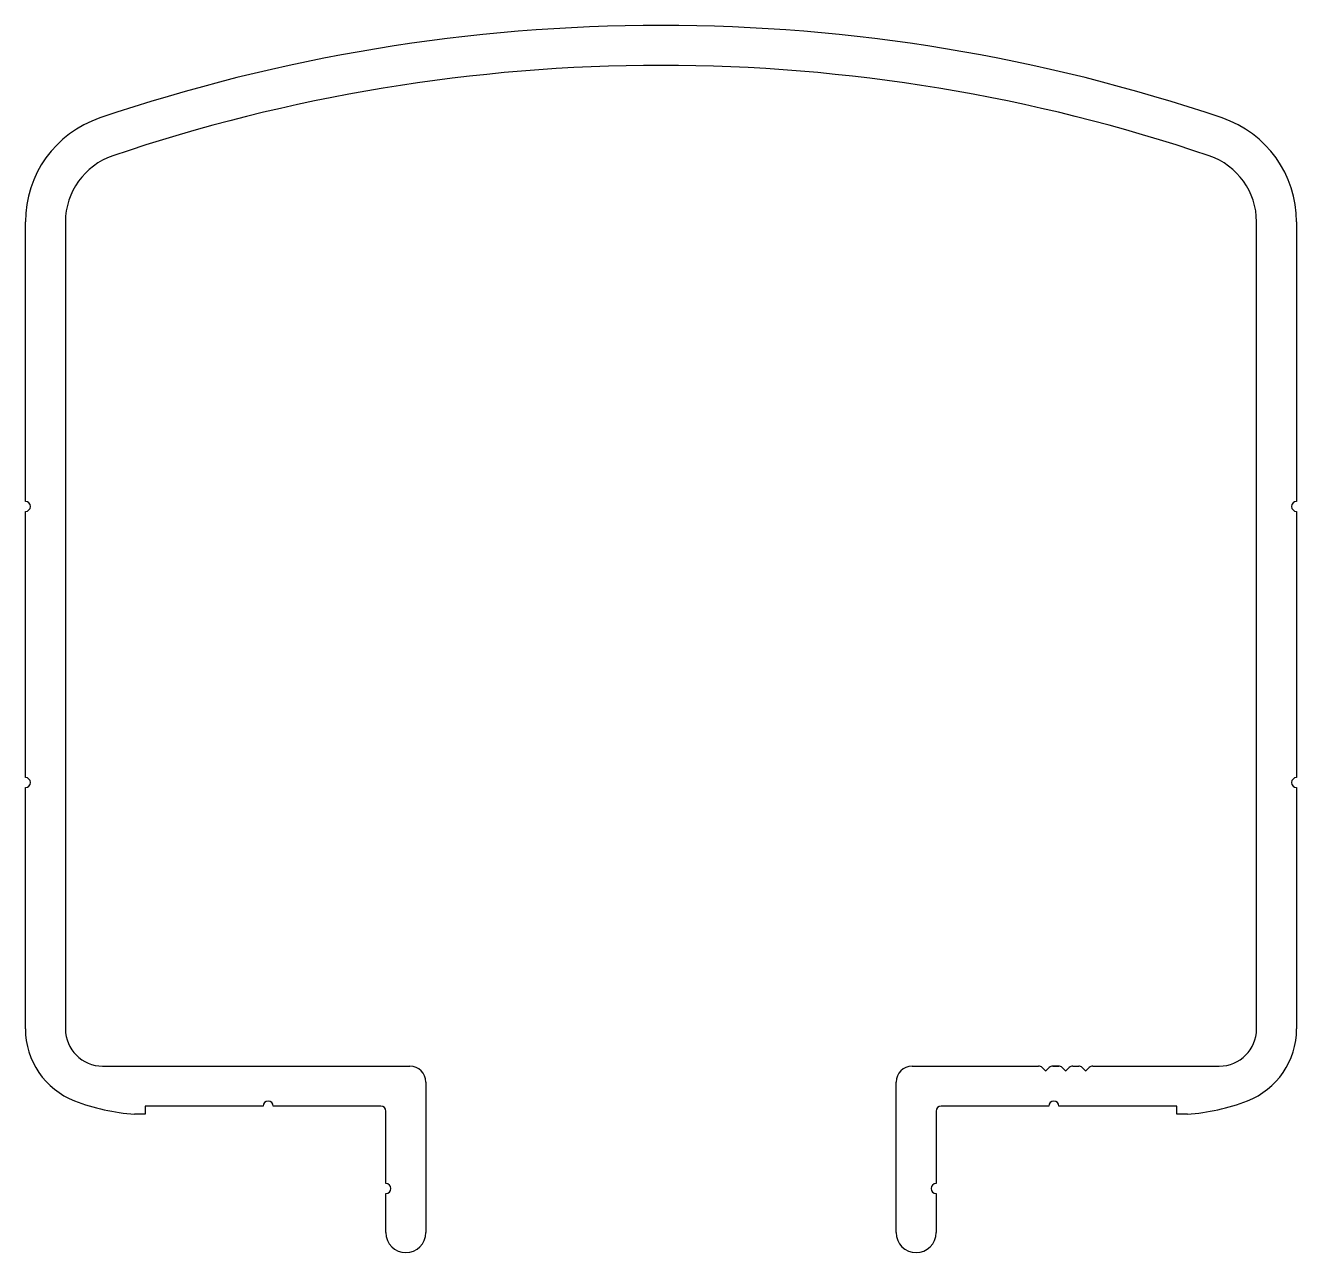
# Model space of a CAD drawing. Header units: inches. Extents: x -32.4 to 31.1, y -0.5 to 60.9.
import ezdxf

# ---------------------------------------------------------------- set-up
doc = ezdxf.new("R2010")
doc.units = ezdxf.units.IN
doc.header["$MEASUREMENT"] = 0

msp = doc.modelspace()

# ---------------------------------------------------------------- linework, layer by layer
at = {"color": 7}
for p, q in [((-32.387, 37.062), (-32.387, 51.036)), ((-30.387, 51.036), (-30.387, 10.702)), ((29.133, 10.702), (29.133, 51.036)), ((31.133, 51.036), (31.133, 37.062)), ((-32.387, 23.262), (-32.387, 36.562)), ((31.133, 36.562), (31.133, 23.262)), ((-32.387, 10.701), (-32.387, 22.762)), ((31.133, 22.762), (31.133, 10.701)), ((-28.527, 8.842), (-13.177, 8.842)), ((11.923, 8.842), (18.245, 8.842)), ((18.245, 8.842), (18.245, 8.842)), ((18.245, 8.842), (18.245, 8.842)), ((18.245, 8.842), (18.245, 8.842)), ((18.422, 8.769), (18.593, 8.597)), ((18.604, 8.597), (18.775, 8.769)), ((18.952, 8.842), (19.245, 8.842)), ((19.245, 8.842), (18.952, 8.842)), ((18.952, 8.842), (19.245, 8.842)), ((19.245, 8.842), (18.952, 8.842)), ((18.952, 8.842), (19.245, 8.842)), ((19.245, 8.842), (19.245, 8.842)), ((19.422, 8.769), (19.593, 8.597)), ((19.604, 8.597), (19.775, 8.769)), ((19.952, 8.842), (20.245, 8.842)), ((20.422, 8.769), (20.593, 8.597)), ((20.604, 8.597), (20.775, 8.769)), ((20.952, 8.842), (27.273, 8.842)), ((-12.377, 8.042), (-12.377, 0.522)), ((11.123, 0.522), (11.123, 8.042)), ((-26.407, 6.442), (-26.929, 6.442)), ((-20.507, 6.842), (-26.407, 6.842)), ((-26.407, 6.842), (-26.407, 6.442)), ((-14.627, 6.842), (-20.007, 6.842)), ((-14.377, 2.972), (-14.377, 6.592)), ((13.123, 6.592), (13.123, 2.972)), ((18.753, 6.842), (13.373, 6.842)), ((25.153, 6.842), (19.253, 6.842)), ((25.153, 6.442), (25.153, 6.842)), ((25.676, 6.442), (25.153, 6.442)), ((-14.377, 0.522), (-14.377, 2.472)), ((13.123, 2.472), (13.123, 0.522))]:
    msp.add_line(p, q, dxfattribs=at)
for centre, radius, start, end in [((-0.627, -26.448), 87.3, 90, 108.73508), ((-0.627, -26.448), 87.3, 71.26492, 90), ((-0.627, -26.448), 85.3, 90, 108.73508), ((-0.627, -26.448), 85.3, 71.26492, 90), ((-26.907, 51.036), 5.48, 108.73508, 180), ((25.653, 51.036), 5.48, 360, 71.26492), ((-26.907, 51.036), 3.48, 108.73508, 180), ((25.653, 51.036), 3.48, 360, 71.26492), ((-32.387, 36.812), 0.25, 270, 90), ((31.133, 36.812), 0.25, 90, 270), ((-32.387, 23.012), 0.25, 270, 90), ((31.133, 23.012), 0.25, 90, 270), ((-28.527, 10.701), 3.86, 180, 248.70363), ((-28.527, 10.702), 1.86, 180, 270), ((27.273, 10.702), 1.86, 270, 360), ((27.273, 10.701), 3.86, 291.29637, 0), ((-13.177, 8.042), 0.8, 360, 90), ((11.923, 8.042), 0.8, 90, 180), ((18.245, 8.592), 0.25, 45, 90), ((18.598, 8.603), 0.008, 225, 315), ((18.952, 8.592), 0.25, 90, 135), ((19.245, 8.592), 0.25, 45, 90), ((19.598, 8.603), 0.008, 225, 315), ((19.952, 8.592), 0.25, 90, 135), ((20.245, 8.592), 0.25, 45, 90), ((20.598, 8.603), 0.008, 225, 315), ((20.952, 8.592), 0.25, 90, 135), ((-26.297, 16.422), 10, 248.70363, 266.37569), ((-20.257, 6.842), 0.25, 0, 180), ((19.003, 6.842), 0.25, 0, 180), ((25.043, 16.422), 10, 273.62431, 291.29637), ((-14.627, 6.592), 0.25, 0, 90), ((13.373, 6.592), 0.25, 90, 180), ((-14.377, 2.722), 0.25, 270, 90), ((13.123, 2.722), 0.25, 90, 270), ((-13.377, 0.522), 1, 180, 0), ((12.123, 0.522), 1, 180, 0)]:
    msp.add_arc(centre, radius, start, end, dxfattribs=at)

doc.saveas('drawing.dxf')
